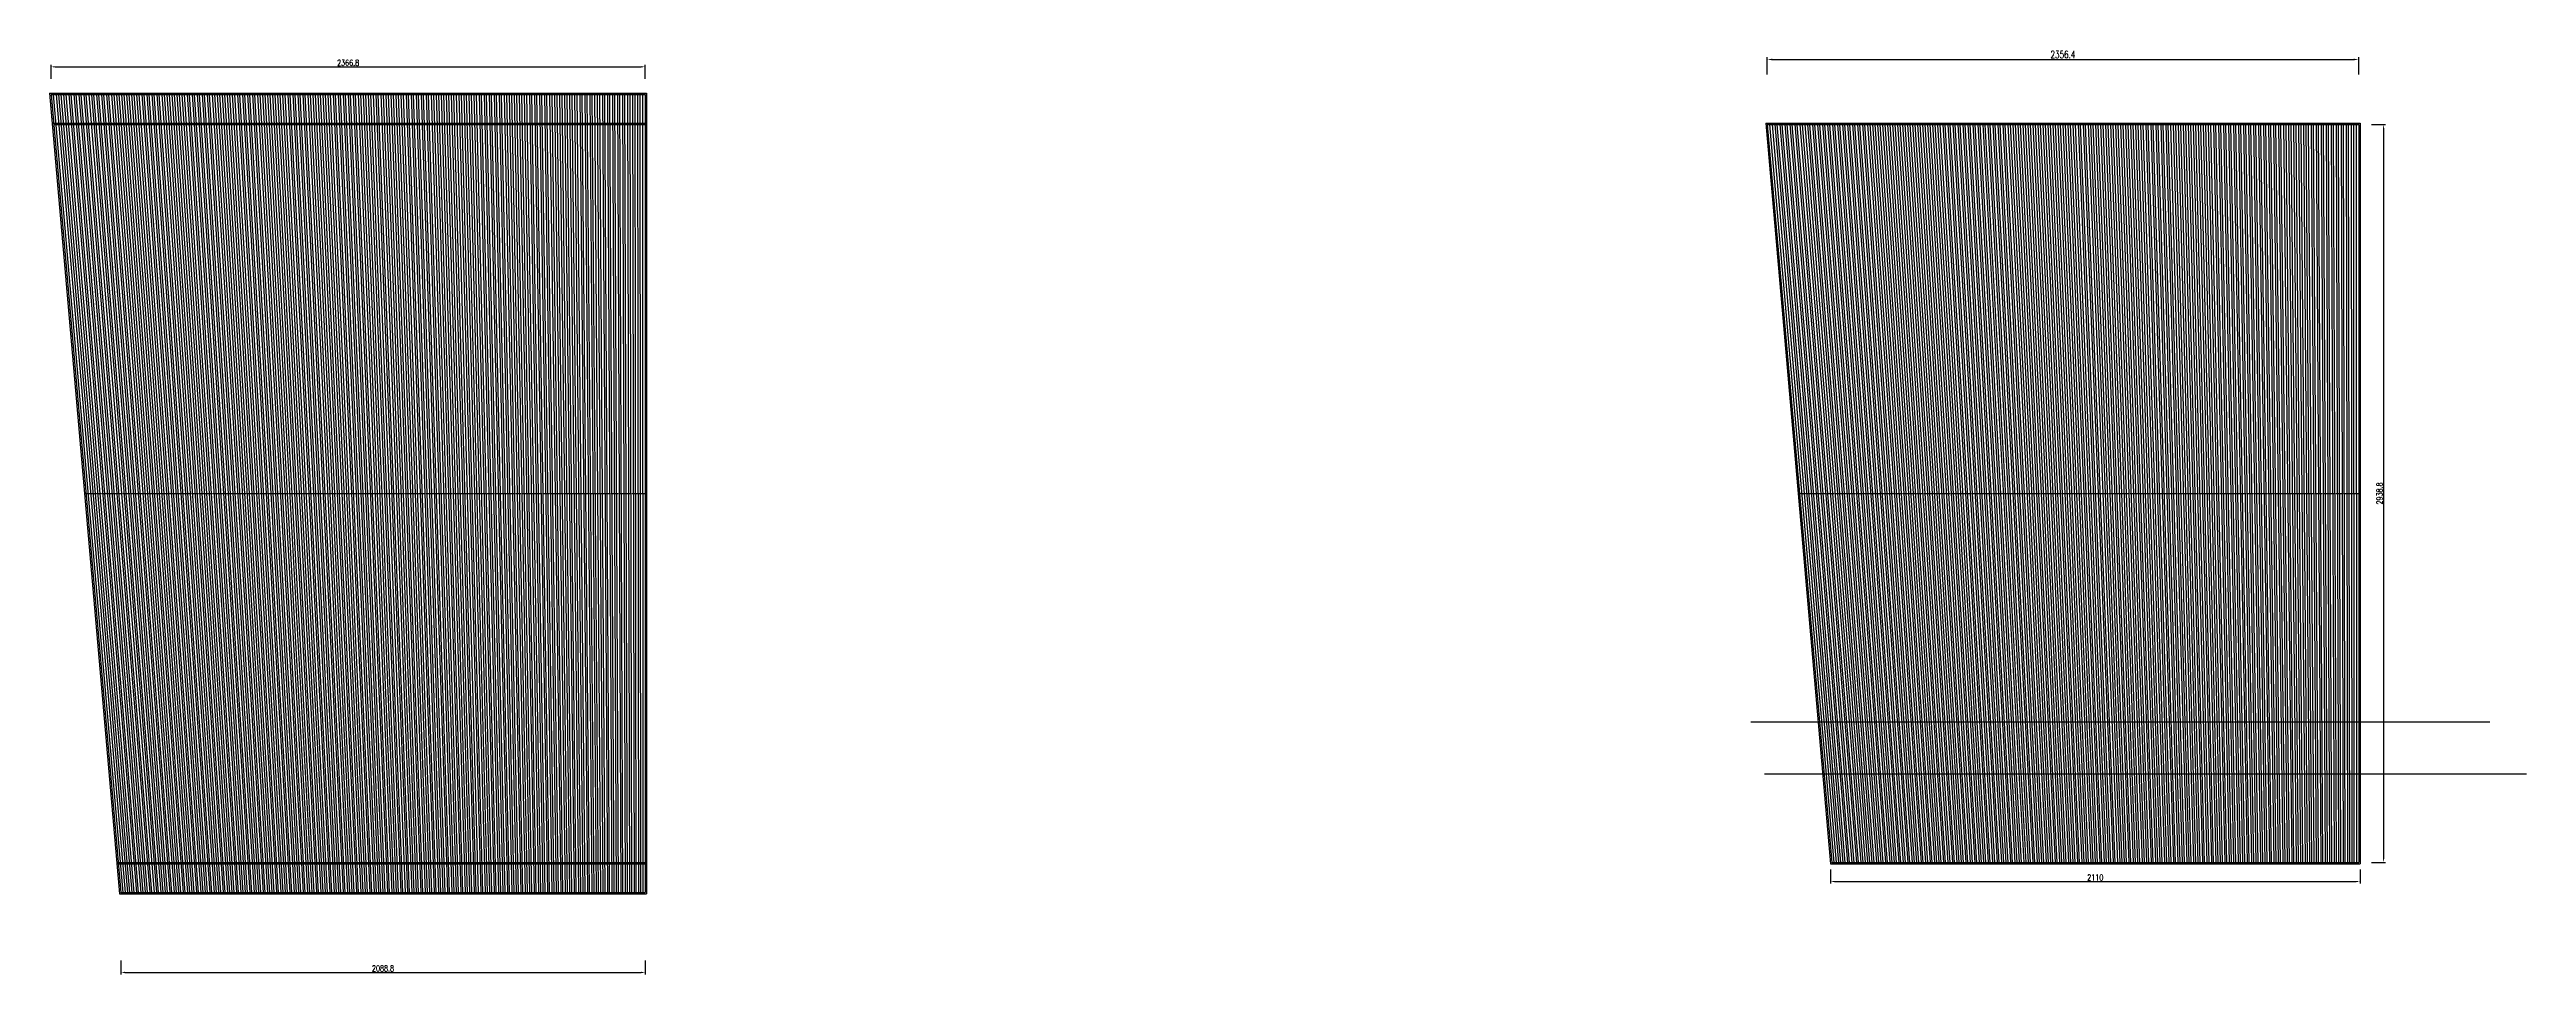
# Model space of a CAD drawing. Header units: millimetres. Extents: x -615 to 27787, y -21564 to 7677.
# Drawn here: x 1635 to 11503, y -6683 to -2999 of the extents above; entities that cross this region are included whole.
import ezdxf

# ---------------------------------------------------------------- set-up
doc = ezdxf.new("R2010")
doc.units = ezdxf.units.MM
doc.header["$LTSCALE"] = 0.25
doc.linetypes.add('ACAD_ISO04W100', pattern=[30, 24, -3, 0, -3])
for name, color, linetype in [('中心线', 5, 'ACAD_ISO04W100'), ('次轮廓线', 7, 'Continuous'), ('钢筋', 1, 'Continuous')]:
    doc.layers.add(name, color=color, linetype=linetype)
doc.styles.get("Standard").update_dxf_attribs({"font": 'simplex1.shx', "width": 0.7, "bigfont": 'hztxt.shx'})
doc.dimstyles.new('100', dxfattribs={"dimscale": 10, "dimtxt": 3, "dimasz": 2, "dimexe": 1, "dimexo": 1, "dimgap": 0.5, "dimtad": 1, "dimdec": 1, "dimdsep": 46, "dimtxsty": 'Standard', "dimcen": 0.5, "dimadec": 0, "dimazin": 0, "dimtfac": 1, "dimtdec": 1, "dimtofl": 0, "dimtmove": 2, "dimatfit": 3, "dimfxl": 0, "dimtolj": 1, "dimtzin": 0, "dimarcsym": 0})
doc.dimstyles.new('80', dxfattribs={"dimscale": 8, "dimtxt": 3, "dimasz": 2, "dimexe": 1, "dimexo": 1, "dimgap": 0.5, "dimtad": 1, "dimdec": 1, "dimdsep": 46, "dimtxsty": 'Standard', "dimcen": 0.5, "dimadec": 0, "dimazin": 0, "dimtfac": 1, "dimtdec": 1, "dimtofl": 0, "dimtmove": 2, "dimatfit": 3, "dimfxl": 0, "dimtolj": 1, "dimtzin": 0, "dimarcsym": 0})

# ---------------------------------------------------------------- blocks, each defined once
blk = doc.blocks.new('*D102')
at = {"color": 0, "lineweight": -2}
for p, q in [((8478.3, -3098.4), (8478.3, -3028.4)), ((8498.3, -3038.4), (10814.6, -3038.4)), ((10834.6, -3098.4), (10834.6, -3028.4))]:
    blk.add_line(p, q, dxfattribs=at)
at = {"color": 0}
for points in [[(8498.3, -3035.1), (8498.3, -3041.7), (8478.3, -3038.4)], [(10814.6, -3035.1), (10814.6, -3041.7), (10834.6, -3038.4)]]:
    blk.add_solid(points, dxfattribs=at)
at = {"layer": 'Defpoints', "color": 0}
for p in [(10834.6, -3038.4), (8478.3, -3297.7), (10834.6, -3297.7)]:
    blk.add_point(p, dxfattribs=at)
at = {"color": 0, "insert": (9656.4, -3018.4), "char_height": 30, "attachment_point": 5}
blk.add_mtext('\\A1;2356.4', dxfattribs=at)
blk = doc.blocks.new('*D108')
at = {"color": 0, "lineweight": -2}
for p, q in [((8730.3, -6264.6), (8730.3, -6320.6)), ((8746.3, -6312.6), (10824.2, -6312.6)), ((10840.2, -6264.6), (10840.2, -6320.6))]:
    blk.add_line(p, q, dxfattribs=at)
at = {"color": 0}
for points in [[(8746.3, -6310), (8746.3, -6315.3), (8730.3, -6312.6)], [(10824.2, -6310), (10824.2, -6315.3), (10840.2, -6312.6)]]:
    blk.add_solid(points, dxfattribs=at)
at = {"layer": 'Defpoints', "color": 0}
for p in [(8730.3, -6242.1), (10840.2, -6242.1), (10840.2, -6312.6)]:
    blk.add_point(p, dxfattribs=at)
at = {"color": 0, "insert": (9785.2, -6296.6), "char_height": 24, "attachment_point": 5}
blk.add_mtext('\\A1;2110', dxfattribs=at)
blk = doc.blocks.new('*D117')
at = {"color": 0, "lineweight": -2}
for p, q in [((10885.9, -3297.7), (10941.9, -3297.7)), ((10933.9, -3313.7), (10933.9, -6220.5)), ((10885.9, -6236.5), (10941.9, -6236.5))]:
    blk.add_line(p, q, dxfattribs=at)
at = {"color": 0}
for points in [[(10931.3, -3313.7), (10936.6, -3313.7), (10933.9, -3297.7)], [(10931.3, -6220.5), (10936.6, -6220.5), (10933.9, -6236.5)]]:
    blk.add_solid(points, dxfattribs=at)
at = {"layer": 'Defpoints', "color": 0}
for p in [(10834.6, -3297.7), (10834.6, -6236.5), (10933.9, -6236.5)]:
    blk.add_point(p, dxfattribs=at)
at = {"color": 0, "insert": (10917.9, -4767.1), "char_height": 24, "attachment_point": 5, "rotation": 90}
blk.add_mtext('\\A1;2938.8', dxfattribs=at)
blk = doc.blocks.new('*D118')
at = {"color": 0, "lineweight": -2}
for p, q in [((1918.8, -6626.9), (1918.8, -6682.9)), ((1934.8, -6674.9), (3991.6, -6674.9)), ((4007.6, -6626.9), (4007.6, -6682.9))]:
    blk.add_line(p, q, dxfattribs=at)
at = {"color": 0}
for points in [[(1934.8, -6672.2), (1934.8, -6677.6), (1918.8, -6674.9)], [(3991.6, -6672.2), (3991.6, -6677.6), (4007.6, -6674.9)]]:
    blk.add_solid(points, dxfattribs=at)
at = {"layer": 'Defpoints', "color": 0}
for p in [(1918.8, -6356.1), (4007.6, -6356.1), (4007.6, -6674.9)]:
    blk.add_point(p, dxfattribs=at)
at = {"color": 0, "insert": (2963.2, -6658.9), "char_height": 24, "attachment_point": 5}
blk.add_mtext('\\A1;2088.8', dxfattribs=at)
blk = doc.blocks.new('*D119')
at = {"color": 0, "lineweight": -2}
for p, q in [((1640.7, -3115.5), (1640.7, -3059.5)), ((1656.7, -3067.5), (3991.6, -3067.5)), ((4007.6, -3115.5), (4007.6, -3059.5))]:
    blk.add_line(p, q, dxfattribs=at)
at = {"color": 0}
for points in [[(1656.7, -3064.8), (1656.7, -3070.2), (1640.7, -3067.5)], [(3991.6, -3064.8), (3991.6, -3070.2), (4007.6, -3067.5)]]:
    blk.add_solid(points, dxfattribs=at)
at = {"layer": 'Defpoints', "color": 0}
for p in [(4007.6, -3067.5), (1640.7, -3178.1), (4007.6, -3178.1)]:
    blk.add_point(p, dxfattribs=at)
at = {"color": 0, "insert": (2824.2, -3051.5), "char_height": 24, "attachment_point": 5}
blk.add_mtext('\\A1;2366.8', dxfattribs=at)

msp = doc.modelspace()

# ---------------------------------------------------------------- linework, layer by layer
for p, q in [((4013.15, -3172.08), (4013.15, -6362.08)), ((10840.22, -3292.08), (10840.22, -6242.08)), ((11356.5, -5678.4), (8413.31, -5678.4)), ((8467.89, -5884.03), (11503.08, -5884.03))]:
    msp.add_line(p, q)
at = {"layer": '中心线'}
for p, q in [((1774.15, -4767.08), (4014.15, -4767.08)), ((8601.22, -4767.08), (10841.22, -4767.08))]:
    msp.add_line(p, q, dxfattribs=at)
at = {"layer": '次轮廓线'}
for p, q in [((1634.61, -3172.08), (1913.7, -6362.08)), ((1634.61, -3172.08), (4013.15, -3172.08)), ((1645.11, -3292.08), (4013.15, -3292.08)), ((8472.17, -3292.08), (8730.26, -6242.08)), ((8472.17, -3292.08), (10840.22, -3292.08)), ((1903.2, -6242.08), (4013.15, -6242.08)), ((8730.26, -6242.08), (10840.22, -6242.08)), ((1913.7, -6362.08), (4013.15, -6362.08))]:
    msp.add_line(p, q, dxfattribs=at)
at = {"layer": '钢筋'}
for p, q in [((1640.74, -3178.08), (1918.77, -6356.08)), ((1640.74, -3178.08), (4007.57, -3178.08)), ((1927.63, -6356.08), (1650.76, -3178.08)), ((1660.79, -3178.08), (1936.48, -6356.08)), ((1670.82, -3178.08), (1945.33, -6356.08)), ((1954.18, -6356.08), (1680.85, -3178.08)), ((1690.88, -3178.08), (1963.03, -6356.08)), ((1971.88, -6356.08), (1700.91, -3178.08)), ((1710.94, -3178.08), (1980.73, -6356.08)), ((1989.58, -6356.08), (1720.97, -3178.08)), ((1731, -3178.08), (1998.43, -6356.08)), ((2007.28, -6356.08), (1741.03, -3178.08)), ((1751.05, -3178.08), (2016.13, -6356.08)), ((2024.98, -6356.08), (1761.08, -3178.08)), ((1771.11, -3178.08), (2033.84, -6356.08)), ((2042.69, -6356.08), (1781.14, -3178.08)), ((1791.17, -3178.08), (2051.54, -6356.08)), ((1801.2, -3178.08), (2060.39, -6356.08)), ((2069.24, -6356.08), (1811.23, -3178.08)), ((1821.26, -3178.08), (2078.09, -6356.08)), ((2086.94, -6356.08), (1831.29, -3178.08)), ((1841.32, -3178.08), (2095.79, -6356.08)), ((2104.64, -6356.08), (1851.34, -3178.08)), ((1861.37, -3178.08), (2113.49, -6356.08)), ((2122.34, -6356.08), (1871.4, -3178.08)), ((1881.43, -3178.08), (2131.19, -6356.08)), ((2140.05, -6356.08), (1891.46, -3178.08)), ((1901.49, -3178.08), (2148.9, -6356.08)), ((2157.75, -6356.08), (1911.52, -3178.08)), ((1921.55, -3178.08), (2166.6, -6356.08)), ((2175.45, -6356.08), (1931.58, -3178.08)), ((1941.6, -3178.08), (2184.3, -6356.08)), ((2193.15, -6356.08), (1951.63, -3178.08)), ((1961.66, -3178.08), (2202, -6356.08)), ((2210.85, -6356.08), (1971.69, -3178.08)), ((1981.72, -3178.08), (2219.7, -6356.08)), ((2228.55, -6356.08), (1991.75, -3178.08)), ((2001.78, -3178.08), (2237.4, -6356.08)), ((2246.26, -6356.08), (2011.81, -3178.08)), ((2021.84, -3178.08), (2255.11, -6356.08)), ((2263.96, -6356.08), (2031.87, -3178.08)), ((2041.89, -3178.08), (2272.81, -6356.08)), ((2281.66, -6356.08), (2051.92, -3178.08)), ((2061.95, -3178.08), (2290.51, -6356.08)), ((2299.36, -6356.08), (2071.98, -3178.08)), ((2082.01, -3178.08), (2308.21, -6356.08)), ((2317.06, -6356.08), (2092.04, -3178.08)), ((2102.07, -3178.08), (2325.91, -6356.08)), ((2334.76, -6356.08), (2112.1, -3178.08)), ((2122.13, -3178.08), (2343.62, -6356.08)), ((2352.47, -6356.08), (2132.16, -3178.08)), ((2142.18, -3178.08), (2361.32, -6356.08)), ((2370.17, -6356.08), (2152.21, -3178.08)), ((2162.24, -3178.08), (2379.02, -6356.08)), ((2387.87, -6356.08), (2172.27, -3178.08)), ((2182.3, -3178.08), (2396.72, -6356.08)), ((2405.57, -6356.08), (2192.33, -3178.08)), ((2202.36, -3178.08), (2414.42, -6356.08)), ((2423.27, -6356.08), (2212.39, -3178.08)), ((2222.42, -3178.08), (2432.12, -6356.08)), ((2440.97, -6356.08), (2232.45, -3178.08)), ((2242.47, -3178.08), (2449.83, -6356.08)), ((2458.68, -6356.08), (2252.5, -3178.08)), ((2262.53, -3178.08), (2467.53, -6356.08)), ((2476.38, -6356.08), (2272.56, -3178.08)), ((2282.59, -3178.08), (2485.23, -6356.08)), ((2494.08, -6356.08), (2292.62, -3178.08)), ((2302.65, -3178.08), (2502.93, -6356.08)), ((2511.78, -6356.08), (2312.68, -3178.08)), ((2322.71, -3178.08), (2520.63, -6356.08)), ((2529.48, -6356.08), (2332.73, -3178.08)), ((2342.76, -3178.08), (2538.33, -6356.08)), ((2547.18, -6356.08), (2352.79, -3178.08)), ((2362.82, -3178.08), (2556.04, -6356.08)), ((2564.89, -6356.08), (2372.85, -3178.08)), ((2382.88, -3178.08), (2573.74, -6356.08)), ((2582.59, -6356.08), (2392.91, -3178.08)), ((2402.94, -3178.08), (2591.44, -6356.08)), ((2600.29, -6356.08), (2412.97, -3178.08)), ((2423, -3178.08), (2609.14, -6356.08)), ((2617.99, -6356.08), (2433.02, -3178.08)), ((2443.05, -3178.08), (2626.84, -6356.08)), ((2635.69, -6356.08), (2453.08, -3178.08)), ((2463.11, -3178.08), (2644.54, -6356.08)), ((2653.39, -6356.08), (2473.14, -3178.08)), ((2483.17, -3178.08), (2662.25, -6356.08)), ((2671.1, -6356.08), (2493.2, -3178.08)), ((2503.23, -3178.08), (2679.95, -6356.08)), ((2688.8, -6356.08), (2513.26, -3178.08)), ((2523.29, -3178.08), (2697.65, -6356.08)), ((2706.5, -6356.08), (2533.31, -3178.08)), ((2543.34, -3178.08), (2715.35, -6356.08)), ((2724.2, -6356.08), (2553.37, -3178.08)), ((2563.4, -3178.08), (2733.05, -6356.08)), ((2741.9, -6356.08), (2573.43, -3178.08)), ((2583.46, -3178.08), (2750.75, -6356.08)), ((2759.6, -6356.08), (2593.49, -3178.08)), ((2603.52, -3178.08), (2768.46, -6356.08)), ((2777.31, -6356.08), (2613.55, -3178.08)), ((2623.58, -3178.08), (2786.16, -6356.08)), ((2795.01, -6356.08), (2633.6, -3178.08)), ((2643.63, -3178.08), (2803.86, -6356.08)), ((2812.71, -6356.08), (2653.66, -3178.08)), ((2663.69, -3178.08), (2821.56, -6356.08)), ((2830.41, -6356.08), (2673.72, -3178.08)), ((2683.75, -3178.08), (2839.26, -6356.08)), ((2848.11, -6356.08), (2693.78, -3178.08)), ((2703.81, -3178.08), (2856.96, -6356.08)), ((2865.81, -6356.08), (2713.84, -3178.08)), ((2723.86, -3178.08), (2874.67, -6356.08)), ((2883.52, -6356.08), (2733.89, -3178.08)), ((2743.92, -3178.08), (2892.37, -6356.08)), ((2901.22, -6356.08), (2753.95, -3178.08)), ((2763.98, -3178.08), (2910.07, -6356.08)), ((2918.92, -6356.08), (2774.01, -3178.08)), ((2784.04, -3178.08), (2927.77, -6356.08)), ((2936.62, -6356.08), (2794.07, -3178.08)), ((2804.1, -3178.08), (2945.47, -6356.08)), ((2954.32, -6356.08), (2814.13, -3178.08)), ((2824.15, -3178.08), (2963.17, -6356.08)), ((2972.02, -6356.08), (2834.18, -3178.08)), ((2844.21, -3178.08), (2980.88, -6356.08)), ((2989.73, -6356.08), (2854.24, -3178.08)), ((2864.27, -3178.08), (2998.58, -6356.08)), ((3007.43, -6356.08), (2874.3, -3178.08)), ((2884.33, -3178.08), (3016.28, -6356.08)), ((3025.13, -6356.08), (2894.36, -3178.08)), ((2904.39, -3178.08), (3033.98, -6356.08)), ((3042.83, -6356.08), (2914.42, -3178.08)), ((2924.44, -3178.08), (3051.68, -6356.08)), ((2934.47, -3178.08), (3060.53, -6356.08)), ((3069.38, -6356.08), (2944.5, -3178.08)), ((2954.53, -3178.08), (3078.24, -6356.08)), ((3087.09, -6356.08), (2964.56, -3178.08)), ((2974.59, -3178.08), (3095.94, -6356.08)), ((3104.79, -6356.08), (2984.62, -3178.08)), ((2994.65, -3178.08), (3113.64, -6356.08)), ((3122.49, -6356.08), (3004.68, -3178.08)), ((3014.71, -3178.08), (3131.34, -6356.08)), ((3140.19, -6356.08), (3024.73, -3178.08)), ((3034.76, -3178.08), (3149.04, -6356.08)), ((3157.89, -6356.08), (3044.79, -3178.08)), ((3054.82, -3178.08), (3166.74, -6356.08)), ((3175.59, -6356.08), (3064.85, -3178.08)), ((3074.88, -3178.08), (3184.45, -6356.08)), ((3193.3, -6356.08), (3084.91, -3178.08)), ((3094.94, -3178.08), (3202.15, -6356.08)), ((3211, -6356.08), (3104.97, -3178.08)), ((3114.99, -3178.08), (3219.85, -6356.08)), ((3228.7, -6356.08), (3125.02, -3178.08)), ((3135.05, -3178.08), (3237.55, -6356.08)), ((3246.4, -6356.08), (3145.08, -3178.08)), ((3155.11, -3178.08), (3255.25, -6356.08)), ((3264.1, -6356.08), (3165.14, -3178.08)), ((3175.17, -3178.08), (3272.95, -6356.08)), ((3281.8, -6356.08), (3185.2, -3178.08)), ((3195.23, -3178.08), (3290.66, -6356.08)), ((3299.51, -6356.08), (3205.26, -3178.08)), ((3215.28, -3178.08), (3308.36, -6356.08)), ((3317.21, -6356.08), (3225.31, -3178.08)), ((3235.34, -3178.08), (3326.06, -6356.08)), ((3334.91, -6356.08), (3245.37, -3178.08)), ((3343.76, -6356.08), (3255.4, -3178.08)), ((3265.43, -3178.08), (3352.61, -6356.08)), ((3361.46, -6356.08), (3275.46, -3178.08)), ((3285.49, -3178.08), (3370.31, -6356.08)), ((3379.16, -6356.08), (3295.52, -3178.08)), ((3305.55, -3178.08), (3388.01, -6356.08)), ((3396.87, -6356.08), (3315.57, -3178.08)), ((3325.6, -3178.08), (3405.72, -6356.08)), ((3414.57, -6356.08), (3335.63, -3178.08)), ((3345.66, -3178.08), (3423.42, -6356.08)), ((3432.27, -6356.08), (3355.69, -3178.08)), ((3365.72, -3178.08), (3441.12, -6356.08)), ((3449.97, -6356.08), (3375.75, -3178.08)), ((3385.78, -3178.08), (3458.82, -6356.08)), ((3467.67, -6356.08), (3395.81, -3178.08)), ((3405.84, -3178.08), (3476.52, -6356.08)), ((3485.37, -6356.08), (3415.86, -3178.08)), ((3425.89, -3178.08), (3494.22, -6356.08)), ((3503.08, -6356.08), (3435.92, -3178.08)), ((3445.95, -3178.08), (3511.93, -6356.08)), ((3520.78, -6356.08), (3455.98, -3178.08)), ((3466.01, -3178.08), (3529.63, -6356.08)), ((3538.48, -6356.08), (3476.04, -3178.08)), ((3486.07, -3178.08), (3547.33, -6356.08)), ((3556.18, -6356.08), (3496.1, -3178.08)), ((3506.12, -3178.08), (3565.03, -6356.08)), ((3573.88, -6356.08), (3516.15, -3178.08)), ((3526.18, -3178.08), (3582.73, -6356.08)), ((3591.58, -6356.08), (3536.21, -3178.08)), ((3546.24, -3178.08), (3600.43, -6356.08)), ((3609.29, -6356.08), (3556.27, -3178.08)), ((3566.3, -3178.08), (3618.14, -6356.08)), ((3626.99, -6356.08), (3576.33, -3178.08)), ((3586.36, -3178.08), (3635.84, -6356.08)), ((3644.69, -6356.08), (3596.39, -3178.08)), ((3606.41, -3178.08), (3653.54, -6356.08)), ((3662.39, -6356.08), (3616.44, -3178.08)), ((3626.47, -3178.08), (3671.24, -6356.08)), ((3680.09, -6356.08), (3636.5, -3178.08)), ((3646.53, -3178.08), (3688.94, -6356.08)), ((3697.79, -6356.08), (3656.56, -3178.08)), ((3666.59, -3178.08), (3706.65, -6356.08)), ((3715.5, -6356.08), (3676.62, -3178.08)), ((3686.65, -3178.08), (3724.35, -6356.08)), ((3733.2, -6356.08), (3696.68, -3178.08)), ((3706.7, -3178.08), (3742.05, -6356.08)), ((3750.9, -6356.08), (3716.73, -3178.08)), ((3726.76, -3178.08), (3759.75, -6356.08)), ((3768.6, -6356.08), (3736.79, -3178.08)), ((3746.82, -3178.08), (3777.45, -6356.08)), ((3786.3, -6356.08), (3756.85, -3178.08)), ((3766.88, -3178.08), (3795.15, -6356.08)), ((3804, -6356.08), (3776.91, -3178.08)), ((3786.94, -3178.08), (3812.86, -6356.08)), ((3821.71, -6356.08), (3796.97, -3178.08)), ((3830.56, -6356.08), (3806.99, -3178.08)), ((3817.02, -3178.08), (3839.41, -6356.08)), ((3848.26, -6356.08), (3827.05, -3178.08)), ((3837.08, -3178.08), (3857.11, -6356.08)), ((3865.96, -6356.08), (3847.11, -3178.08)), ((3857.14, -3178.08), (3874.81, -6356.08)), ((3883.66, -6356.08), (3867.17, -3178.08)), ((3877.2, -3178.08), (3892.51, -6356.08)), ((3901.36, -6356.08), (3887.23, -3178.08)), ((3897.25, -3178.08), (3910.21, -6356.08)), ((3919.07, -6356.08), (3907.28, -3178.08)), ((3917.31, -3178.08), (3927.92, -6356.08)), ((3936.77, -6356.08), (3927.34, -3178.08)), ((3937.37, -3178.08), (3945.62, -6356.08)), ((3954.47, -6356.08), (3947.4, -3178.08)), ((3957.43, -3178.08), (3963.32, -6356.08)), ((3972.17, -6356.08), (3967.46, -3178.08)), ((3977.49, -3178.08), (3981.02, -6356.08)), ((3989.87, -6356.08), (3987.52, -3178.08)), ((3997.54, -3178.08), (3998.72, -6356.08)), ((4007.57, -3178.08), (4007.57, -6356.08)), ((1651.2, -3297.66), (4007.57, -3297.66)), ((8478.26, -3297.66), (8735.38, -6236.5)), ((8478.26, -3297.66), (10834.64, -3297.66)), ((8744.27, -6236.5), (8488.25, -3297.66)), ((8498.23, -3297.66), (8753.17, -6236.5)), ((8508.22, -3297.66), (8762.06, -6236.5)), ((8770.96, -6236.5), (8518.2, -3297.66)), ((8528.18, -3297.66), (8779.85, -6236.5)), ((8788.75, -6236.5), (8538.17, -3297.66)), ((8548.15, -3297.66), (8797.64, -6236.5)), ((8806.54, -6236.5), (8558.14, -3297.66)), ((8568.12, -3297.66), (8815.43, -6236.5)), ((8824.33, -6236.5), (8578.11, -3297.66)), ((8588.09, -3297.66), (8833.22, -6236.5)), ((8842.12, -6236.5), (8598.08, -3297.66)), ((8608.06, -3297.66), (8851.01, -6236.5)), ((8859.91, -6236.5), (8618.05, -3297.66)), ((8628.03, -3297.66), (8868.8, -6236.5)), ((8638.02, -3297.66), (8877.7, -6236.5)), ((8886.59, -6236.5), (8648, -3297.66)), ((8657.99, -3297.66), (8895.49, -6236.5)), ((8904.39, -6236.5), (8667.97, -3297.66)), ((8677.95, -3297.66), (8913.28, -6236.5)), ((8922.18, -6236.5), (8687.94, -3297.66)), ((8697.92, -3297.66), (8931.07, -6236.5)), ((8939.97, -6236.5), (8707.91, -3297.66)), ((8717.89, -3297.66), (8948.86, -6236.5)), ((8957.76, -6236.5), (8727.88, -3297.66)), ((8737.86, -3297.66), (8966.65, -6236.5)), ((8975.55, -6236.5), (8747.85, -3297.66)), ((8757.83, -3297.66), (8984.44, -6236.5)), ((8993.34, -6236.5), (8767.82, -3297.66)), ((8777.8, -3297.66), (9002.23, -6236.5)), ((9011.13, -6236.5), (8787.79, -3297.66)), ((8797.77, -3297.66), (9020.02, -6236.5)), ((9028.92, -6236.5), (8807.75, -3297.66)), ((8817.74, -3297.66), (9037.81, -6236.5)), ((9046.71, -6236.5), (8827.72, -3297.66)), ((8837.71, -3297.66), (9055.6, -6236.5)), ((9064.5, -6236.5), (8847.69, -3297.66)), ((8857.68, -3297.66), (9073.39, -6236.5)), ((9082.29, -6236.5), (8867.66, -3297.66)), ((8877.65, -3297.66), (9091.18, -6236.5)), ((9100.08, -6236.5), (8887.63, -3297.66)), ((8897.62, -3297.66), (9108.97, -6236.5)), ((9117.87, -6236.5), (8907.6, -3297.66)), ((8917.59, -3297.66), (9126.76, -6236.5)), ((9135.66, -6236.5), (8927.57, -3297.66)), ((8937.56, -3297.66), (9144.55, -6236.5)), ((9153.45, -6236.5), (8947.54, -3297.66)), ((8957.52, -3297.66), (9162.35, -6236.5)), ((9171.24, -6236.5), (8967.51, -3297.66)), ((8977.49, -3297.66), (9180.14, -6236.5)), ((9189.03, -6236.5), (8987.48, -3297.66)), ((8997.46, -3297.66), (9197.93, -6236.5)), ((9206.82, -6236.5), (9007.45, -3297.66)), ((9017.43, -3297.66), (9215.72, -6236.5)), ((9224.61, -6236.5), (9027.42, -3297.66)), ((9037.4, -3297.66), (9233.51, -6236.5)), ((9242.4, -6236.5), (9047.39, -3297.66)), ((9057.37, -3297.66), (9251.3, -6236.5)), ((9260.19, -6236.5), (9067.36, -3297.66)), ((9077.34, -3297.66), (9269.09, -6236.5)), ((9277.98, -6236.5), (9087.33, -3297.66)), ((9097.31, -3297.66), (9286.88, -6236.5)), ((9295.77, -6236.5), (9107.29, -3297.66)), ((9117.28, -3297.66), (9304.67, -6236.5)), ((9313.56, -6236.5), (9127.26, -3297.66)), ((9137.25, -3297.66), (9322.46, -6236.5)), ((9331.35, -6236.5), (9147.23, -3297.66)), ((9157.22, -3297.66), (9340.25, -6236.5)), ((9349.14, -6236.5), (9167.2, -3297.66)), ((9177.19, -3297.66), (9358.04, -6236.5)), ((9366.93, -6236.5), (9187.17, -3297.66)), ((9197.16, -3297.66), (9375.83, -6236.5)), ((9384.72, -6236.5), (9207.14, -3297.66)), ((9217.13, -3297.66), (9393.62, -6236.5)), ((9402.51, -6236.5), (9227.11, -3297.66)), ((9237.09, -3297.66), (9411.41, -6236.5)), ((9420.31, -6236.5), (9247.08, -3297.66)), ((9257.06, -3297.66), (9429.2, -6236.5)), ((9438.1, -6236.5), (9267.05, -3297.66)), ((9277.03, -3297.66), (9446.99, -6236.5)), ((9455.89, -6236.5), (9287.02, -3297.66)), ((9297, -3297.66), (9464.78, -6236.5)), ((9473.68, -6236.5), (9306.99, -3297.66)), ((9316.97, -3297.66), (9482.57, -6236.5)), ((9491.47, -6236.5), (9326.96, -3297.66)), ((9336.94, -3297.66), (9500.36, -6236.5)), ((9509.26, -6236.5), (9346.93, -3297.66)), ((9356.91, -3297.66), (9518.15, -6236.5)), ((9527.05, -6236.5), (9366.9, -3297.66)), ((9376.88, -3297.66), (9535.94, -6236.5)), ((9544.84, -6236.5), (9386.86, -3297.66)), ((9396.85, -3297.66), (9553.73, -6236.5)), ((9562.63, -6236.5), (9406.83, -3297.66)), ((9416.82, -3297.66), (9571.52, -6236.5)), ((9580.42, -6236.5), (9426.8, -3297.66)), ((9436.79, -3297.66), (9589.31, -6236.5)), ((9598.21, -6236.5), (9446.77, -3297.66)), ((9456.76, -3297.66), (9607.1, -6236.5)), ((9616, -6236.5), (9466.74, -3297.66)), ((9476.73, -3297.66), (9624.89, -6236.5)), ((9633.79, -6236.5), (9486.71, -3297.66)), ((9496.7, -3297.66), (9642.68, -6236.5)), ((9651.58, -6236.5), (9506.68, -3297.66)), ((9516.66, -3297.66), (9660.47, -6236.5)), ((9669.37, -6236.5), (9526.65, -3297.66)), ((9536.63, -3297.66), (9678.27, -6236.5)), ((9687.16, -6236.5), (9546.62, -3297.66)), ((9556.6, -3297.66), (9696.06, -6236.5)), ((9704.95, -6236.5), (9566.59, -3297.66)), ((9576.57, -3297.66), (9713.85, -6236.5)), ((9722.74, -6236.5), (9586.56, -3297.66)), ((9596.54, -3297.66), (9731.64, -6236.5)), ((9740.53, -6236.5), (9606.53, -3297.66)), ((9616.51, -3297.66), (9749.43, -6236.5)), ((9758.32, -6236.5), (9626.5, -3297.66)), ((9636.48, -3297.66), (9767.22, -6236.5)), ((9776.11, -6236.5), (9646.47, -3297.66)), ((9656.45, -3297.66), (9785.01, -6236.5)), ((9793.9, -6236.5), (9666.43, -3297.66)), ((9676.42, -3297.66), (9802.8, -6236.5)), ((9811.69, -6236.5), (9686.4, -3297.66)), ((9696.39, -3297.66), (9820.59, -6236.5)), ((9829.48, -6236.5), (9706.37, -3297.66)), ((9716.36, -3297.66), (9838.38, -6236.5)), ((9847.27, -6236.5), (9726.34, -3297.66)), ((9736.33, -3297.66), (9856.17, -6236.5)), ((9865.06, -6236.5), (9746.31, -3297.66)), ((9756.3, -3297.66), (9873.96, -6236.5)), ((9766.28, -3297.66), (9882.85, -6236.5)), ((9891.75, -6236.5), (9776.27, -3297.66)), ((9786.25, -3297.66), (9900.64, -6236.5)), ((9909.54, -6236.5), (9796.23, -3297.66)), ((9806.22, -3297.66), (9918.44, -6236.5)), ((9927.33, -6236.5), (9816.2, -3297.66)), ((9826.19, -3297.66), (9936.23, -6236.5)), ((9945.12, -6236.5), (9836.17, -3297.66)), ((9846.16, -3297.66), (9954.02, -6236.5)), ((9962.91, -6236.5), (9856.14, -3297.66)), ((9866.13, -3297.66), (9971.81, -6236.5)), ((9980.7, -6236.5), (9876.11, -3297.66)), ((9886.1, -3297.66), (9989.6, -6236.5)), ((9998.49, -6236.5), (9896.08, -3297.66)), ((9906.07, -3297.66), (10007.39, -6236.5)), ((10016.28, -6236.5), (9916.05, -3297.66)), ((9926.04, -3297.66), (10025.18, -6236.5)), ((10034.07, -6236.5), (9936.02, -3297.66)), ((9946, -3297.66), (10042.97, -6236.5)), ((10051.86, -6236.5), (9955.99, -3297.66)), ((9965.97, -3297.66), (10060.76, -6236.5)), ((10069.65, -6236.5), (9975.96, -3297.66)), ((9985.94, -3297.66), (10078.55, -6236.5)), ((10087.44, -6236.5), (9995.93, -3297.66)), ((10005.91, -3297.66), (10096.34, -6236.5)), ((10105.23, -6236.5), (10015.9, -3297.66)), ((10025.88, -3297.66), (10114.13, -6236.5)), ((10123.02, -6236.5), (10035.87, -3297.66)), ((10045.85, -3297.66), (10131.92, -6236.5)), ((10140.81, -6236.5), (10055.84, -3297.66)), ((10065.82, -3297.66), (10149.71, -6236.5)), ((10158.6, -6236.5), (10075.8, -3297.66)), ((10167.5, -6236.5), (10085.79, -3297.66)), ((10095.77, -3297.66), (10176.4, -6236.5)), ((10185.29, -6236.5), (10105.76, -3297.66)), ((10115.74, -3297.66), (10194.19, -6236.5)), ((10203.08, -6236.5), (10125.73, -3297.66)), ((10135.71, -3297.66), (10211.98, -6236.5)), ((10220.87, -6236.5), (10145.7, -3297.66)), ((10155.68, -3297.66), (10229.77, -6236.5)), ((10238.66, -6236.5), (10165.67, -3297.66)), ((10175.65, -3297.66), (10247.56, -6236.5)), ((10256.45, -6236.5), (10185.64, -3297.66)), ((10195.62, -3297.66), (10265.35, -6236.5)), ((10274.24, -6236.5), (10205.61, -3297.66)), ((10215.59, -3297.66), (10283.14, -6236.5)), ((10292.03, -6236.5), (10225.57, -3297.66)), ((10235.56, -3297.66), (10300.93, -6236.5)), ((10309.82, -6236.5), (10245.54, -3297.66)), ((10255.53, -3297.66), (10318.72, -6236.5)), ((10327.61, -6236.5), (10265.51, -3297.66)), ((10275.5, -3297.66), (10336.51, -6236.5)), ((10345.4, -6236.5), (10285.48, -3297.66)), ((10295.47, -3297.66), (10354.3, -6236.5)), ((10363.19, -6236.5), (10305.45, -3297.66)), ((10315.44, -3297.66), (10372.09, -6236.5)), ((10380.98, -6236.5), (10325.42, -3297.66)), ((10335.41, -3297.66), (10389.88, -6236.5)), ((10398.77, -6236.5), (10345.39, -3297.66)), ((10355.37, -3297.66), (10407.67, -6236.5)), ((10416.56, -6236.5), (10365.36, -3297.66)), ((10375.34, -3297.66), (10425.46, -6236.5)), ((10434.36, -6236.5), (10385.33, -3297.66)), ((10395.31, -3297.66), (10443.25, -6236.5)), ((10452.15, -6236.5), (10405.3, -3297.66)), ((10415.28, -3297.66), (10461.04, -6236.5)), ((10469.94, -6236.5), (10425.27, -3297.66)), ((10435.25, -3297.66), (10478.83, -6236.5)), ((10487.73, -6236.5), (10445.24, -3297.66)), ((10455.22, -3297.66), (10496.62, -6236.5)), ((10505.52, -6236.5), (10465.21, -3297.66)), ((10475.19, -3297.66), (10514.41, -6236.5)), ((10523.31, -6236.5), (10485.18, -3297.66)), ((10495.16, -3297.66), (10532.2, -6236.5)), ((10541.1, -6236.5), (10505.14, -3297.66)), ((10515.13, -3297.66), (10549.99, -6236.5)), ((10558.89, -6236.5), (10525.11, -3297.66)), ((10535.1, -3297.66), (10567.78, -6236.5)), ((10576.68, -6236.5), (10545.08, -3297.66)), ((10555.07, -3297.66), (10585.57, -6236.5)), ((10594.47, -6236.5), (10565.05, -3297.66)), ((10575.04, -3297.66), (10603.36, -6236.5)), ((10612.26, -6236.5), (10585.02, -3297.66)), ((10595.01, -3297.66), (10621.15, -6236.5)), ((10630.05, -6236.5), (10604.99, -3297.66)), ((10614.98, -3297.66), (10638.94, -6236.5)), ((10647.84, -6236.5), (10624.96, -3297.66)), ((10656.73, -6236.5), (10634.95, -3297.66)), ((10644.93, -3297.66), (10665.63, -6236.5)), ((10674.52, -6236.5), (10654.91, -3297.66)), ((10664.9, -3297.66), (10683.42, -6236.5)), ((10692.32, -6236.5), (10674.88, -3297.66)), ((10684.87, -3297.66), (10701.21, -6236.5)), ((10710.11, -6236.5), (10694.85, -3297.66)), ((10704.84, -3297.66), (10719, -6236.5)), ((10727.9, -6236.5), (10714.82, -3297.66)), ((10724.81, -3297.66), (10736.79, -6236.5)), ((10745.69, -6236.5), (10734.79, -3297.66)), ((10744.78, -3297.66), (10754.58, -6236.5)), ((10763.48, -6236.5), (10754.76, -3297.66)), ((10764.75, -3297.66), (10772.37, -6236.5)), ((10781.27, -6236.5), (10774.73, -3297.66)), ((10784.71, -3297.66), (10790.16, -6236.5)), ((10799.06, -6236.5), (10794.7, -3297.66)), ((10804.68, -3297.66), (10807.95, -6236.5)), ((10816.85, -6236.5), (10814.67, -3297.66)), ((10824.65, -3297.66), (10825.74, -6236.5)), ((10834.64, -3297.66), (10834.64, -6236.5)), ((1908.31, -6236.5), (4007.57, -6236.5)), ((8735.38, -6236.5), (10834.64, -6236.5)), ((1918.77, -6356.08), (4007.57, -6356.08))]:
    msp.add_line(p, q, dxfattribs=at)

# ---------------------------------------------------------------- dimensions: what is measured, and where the dimension line sits
for base, p1, p2, dimstyle, picture, middle in [((4007.57, -3067.49), (1640.74, -3178.08), (4007.57, -3178.08), '80', '*D119', (2824.15, -3051.49)), ((10834.64, -3038.4), (8478.26, -3297.66), (10834.64, -3297.66), '100', '*D102', (9656.45, -3018.4)), ((4007.57, -6674.9), (1918.77, -6356.08), (4007.57, -6356.08), '80', '*D118', (2963.17, -6658.9))]:
    dim = msp.add_linear_dim(base=base, p1=p1, p2=p2, dimstyle=dimstyle)
    dim.commit()
    dim.dimension.update_dxf_attribs({"geometry": picture, "text_midpoint": middle})
for p1, p2, distance, picture, middle in [((10834.64, -3297.66), (10834.64, -6236.5), 99.29, '*D117', (10917.93, -4767.08)), ((8730.26, -6242.08), (10840.22, -6242.08), -70.55, '*D108', (9785.24, -6296.63))]:
    dim = msp.add_aligned_dim(p1=p1, p2=p2, distance=distance, dimstyle='80')
    dim.commit()
    dim.dimension.update_dxf_attribs({"geometry": picture, "text_midpoint": middle})

doc.saveas('drawing.dxf')
